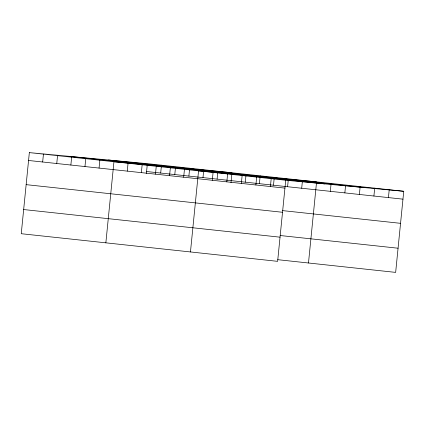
<?xml version="1.0" encoding="UTF-8"?>
<svg xmlns="http://www.w3.org/2000/svg" width="425" height="425" viewBox="0 0 425 425"><rect width="100%" height="100%" fill="white"/><g stroke="black" fill="none" stroke-linecap="round" stroke-linejoin="round"><path stroke-width="0.64" d="M29.346 152.612L21.25 233.713L277.631 261.343L285.722 180.242L29.346 152.612L147.369 163.657L403.75 191.287L395.654 272.388L277.722 259.68M42.659 161.999L43.446 154.132M56.759 163.519L57.545 155.651M70.863 165.038L71.65 157.17M84.963 166.558L85.749 158.69M99.062 168.077L99.848 160.209M105.857 242.829L113.948 161.728L231.976 172.773L230.993 182.601M127.266 171.116L128.053 163.248M141.366 172.64L142.152 164.767M146.391 173.485L147.241 164.964M155.465 174.16L156.251 166.287M160.687 173.044L161.473 165.176M169.57 175.679L170.356 167.811M174.787 174.563L175.44 168.008M183.669 177.198L184.455 169.331M188.886 176.083L189.539 169.527M190.458 251.951L198.555 170.85L316.582 181.895M202.991 177.602L203.644 171.047M212.298 180.285L213.084 172.417M217.09 179.122L217.743 172.566M226.828 181.847L227.614 173.979M241.352 183.414L242.138 175.546M245.289 182.16L245.947 175.605M255.882 184.981L256.668 177.113M259.393 183.685L260.18 175.812M270.412 186.548L271.198 178.681M273.493 185.204L274.146 178.643M287.592 186.724L288.246 180.163M301.697 188.243L302.35 181.688M308.486 262.995L316.45 183.207M330.326 191.33L331.107 183.462M344.85 192.892L345.573 185.683M359.38 194.459L360.166 186.591M373.91 196.026L374.696 188.158M388.434 197.593L389.22 189.725M285.722 180.242L403.75 191.287M108.423 160.007L364.804 187.643M68.292 156.257L324.673 183.887M146.583 171.525L402.964 199.16M28.56 160.48L284.941 188.116M282.62 210.614L400.552 223.327M26.148 184.647L282.529 212.282M280.133 235.514L398.066 248.221M23.662 209.546L280.043 237.177"/></g></svg>
